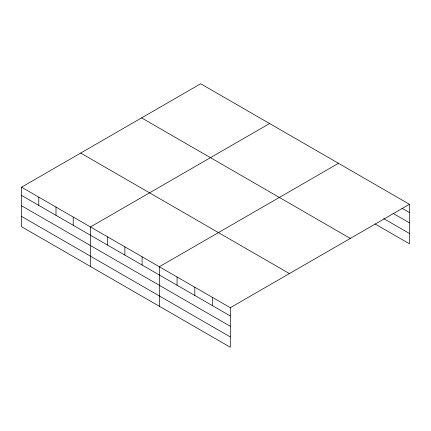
<?xml version="1.0" encoding="UTF-8"?>
<svg xmlns="http://www.w3.org/2000/svg" width="431" height="431" viewBox="0 0 431 431"><rect width="100%" height="100%" fill="white"/><g stroke="black" fill="none" stroke-linecap="round" stroke-linejoin="round"><path stroke-width="0.65" d="M21.55 187.194L230.305 307.712L230.305 347.235L21.55 226.717L21.55 187.194L200.695 83.765L409.45 204.283L409.45 243.806L375.105 223.98M269.585 123.535L90.44 226.965L90.44 266.487M338.475 163.306L159.33 266.735L159.33 306.258M230.305 307.712L409.45 204.283M402.01 208.238L409.45 212.531M393.422 213.604L409.45 222.854M383.692 218.614L409.45 233.489M141.578 117.895L350.333 238.418M80.667 153.059L289.422 273.583M21.55 195.442L230.305 315.961M21.55 205.759L230.305 326.283M21.55 216.394L230.305 336.918M212.558 297.471L212.558 305.719M194.817 287.224L194.817 295.472M177.071 276.982L177.071 285.23M142.106 256.795L142.106 265.043M124.882 246.85L124.882 255.098M107.658 236.91L107.658 245.158M73.216 217.019L73.216 225.268M55.992 207.079L55.992 215.328M38.774 197.134L38.774 205.382"/></g></svg>
